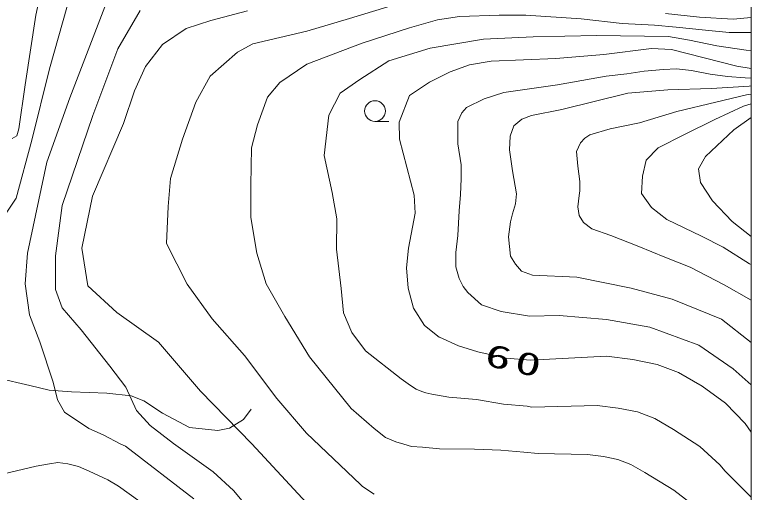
# Model space of a CAD drawing. Units: millimetres on the paper. Extents: x 20 to 1662, y 20 to 574.
# Drawn here: x 107.21 to 125, y 156.37 to 167.91 of the extents above; entities that cross this region are included whole.
import ezdxf

# ---------------------------------------------------------------- set-up
doc = ezdxf.new("R2010")
doc.units = ezdxf.units.MM
doc.layers.add('D-SUV', color=8, linetype='Continuous', lineweight=13)
doc.layers.add('D-TTL-LINE', color=7, linetype='Continuous', lineweight=13)
doc.styles.add('ＭＳ ゴシック', font='')
doc.styles.get('ＭＳ ゴシック').set_extended_font_data('MS Gothic')

msp = doc.modelspace()

# ---------------------------------------------------------------- linework, layer by layer
at = {"layer": 'D-SUV'}
for p, q in [((107.721, 167.901), (107.925, 168.865)), ((109.501, 168.397), (108.543, 165.905)), ((108.491, 168.139), (108.051, 166.607)), ((116.485, 168.183), (115.295, 167.823)), ((109.703, 167.089), (110.239, 168.015)), ((112.831, 168.003), (111.947, 167.769)), ((123.747, 167.853), (122.925, 167.943)), ((107.465, 166.217), (107.721, 167.901)), ((111.947, 167.769), (111.357, 167.577)), ((115.295, 167.823), (114.267, 167.515)), ((117.425, 167.785), (116.743, 167.597)), ((117.955, 167.869), (117.425, 167.785)), ((118.909, 167.903), (117.955, 167.869)), ((119.555, 167.903), (118.909, 167.903)), ((120.891, 167.809), (119.555, 167.903)), ((121.879, 167.703), (120.891, 167.809)), ((124.563, 167.801), (123.747, 167.853)), ((125, 167.845), (124.563, 167.801)), ((111.357, 167.577), (110.783, 167.193)), ((116.743, 167.597), (115.601, 167.221)), ((122.667, 167.657), (121.879, 167.703)), ((123.185, 167.609), (122.667, 167.657)), ((123.891, 167.539), (123.185, 167.609)), ((114.267, 167.515), (112.967, 167.209)), ((119.731, 167.381), (118.533, 167.325)), ((121.265, 167.407), (119.731, 167.381)), ((122.999, 167.385), (121.265, 167.407)), ((123.507, 167.295), (122.999, 167.385)), ((124.469, 167.481), (123.891, 167.539)), ((124.987, 167.481), (124.469, 167.481)), ((125, 167.481), (124.987, 167.481)), ((112.967, 167.209), (112.593, 167.007)), ((115.601, 167.221), (114.271, 166.715)), ((118.533, 167.325), (117.249, 167.101)), ((124.167, 167.163), (123.507, 167.295)), ((109.101, 165.477), (109.703, 167.089)), ((110.783, 167.193), (110.371, 166.663)), ((117.249, 167.101), (116.245, 166.795)), ((122.587, 167.099), (121.443, 166.953)), ((123.077, 167.071), (122.587, 167.099)), ((124.651, 166.669), (123.077, 167.071)), ((124.879, 167.055), (124.167, 167.163)), ((125, 167.051), (124.879, 167.055)), ((112.593, 167.007), (111.929, 166.431)), ((120.281, 166.855), (118.715, 166.791)), ((121.443, 166.953), (120.281, 166.855)), ((114.271, 166.715), (113.615, 166.273)), ((116.245, 166.795), (115.549, 166.349)), ((118.195, 166.705), (117.725, 166.529)), ((118.715, 166.791), (118.195, 166.705)), ((125, 166.61), (124.651, 166.669)), ((108.051, 166.607), (107.625, 164.877)), ((110.371, 166.663), (110.105, 166.075)), ((117.725, 166.529), (117.229, 166.281)), ((121.991, 166.487), (121.497, 166.425)), ((122.415, 166.551), (121.991, 166.487)), ((122.879, 166.585), (122.415, 166.551)), ((123.195, 166.601), (122.879, 166.585)), ((123.557, 166.567), (123.195, 166.601)), ((124.005, 166.475), (123.557, 166.567)), ((111.929, 166.431), (111.583, 165.797)), ((115.549, 166.349), (115.075, 166.015)), ((121.497, 166.425), (120.317, 166.217)), ((124.429, 166.423), (124.005, 166.475)), ((124.853, 166.383), (124.429, 166.423)), ((125, 166.379), (124.853, 166.383)), ((107.311, 165.151), (107.465, 166.217)), ((113.615, 166.273), (113.317, 165.917)), ((117.229, 166.281), (116.745, 165.959)), ((120.317, 166.217), (119.025, 166.029)), ((124.039, 166.131), (122.983, 166.095)), ((124.947, 166.189), (124.039, 166.131)), ((125, 166.193), (124.947, 166.189)), ((110.105, 166.075), (109.841, 165.281)), ((115.075, 166.015), (114.797, 165.485)), ((116.745, 165.959), (116.493, 165.315)), ((119.025, 166.029), (118.551, 165.883)), ((122.019, 166.017), (120.423, 165.621)), ((122.983, 166.095), (122.019, 166.017)), ((124.887, 165.975), (124.145, 165.799)), ((125, 165.995), (124.887, 165.975)), ((108.543, 165.905), (107.991, 164.353)), ((111.583, 165.797), (111.265, 164.903)), ((113.317, 165.917), (113.075, 165.249)), ((118.551, 165.883), (118.127, 165.671)), ((124.145, 165.799), (123.203, 165.575)), ((118.127, 165.671), (118.013, 165.541)), ((120.423, 165.621), (119.695, 165.475)), ((124.117, 165.383), (124.811, 165.701)), ((124.811, 165.701), (125, 165.757)), ((108.357, 163.299), (109.101, 165.477)), ((114.797, 165.485), (114.685, 164.511)), ((118.013, 165.541), (117.915, 165.329)), ((119.695, 165.475), (119.459, 165.387)), ((123.203, 165.575), (122.299, 165.301)), ((125, 165.426), (124.577, 165.129)), ((109.841, 165.281), (109.093, 163.527)), ((113.075, 165.249), (112.933, 164.695)), ((115.913, 165.335), (116.248, 165.335)), ((116.493, 165.315), (116.503, 164.903)), ((117.915, 165.329), (117.915, 165.149)), ((119.459, 165.387), (119.269, 165.227)), ((122.299, 165.301), (121.589, 165.157)), ((123.389, 165.021), (124.117, 165.383)), ((107.267, 164.985), (107.311, 165.151)), ((117.915, 165.149), (117.915, 164.791)), ((119.269, 165.227), (119.179, 164.981)), ((121.589, 165.157), (121.105, 165.011)), ((124.577, 165.129), (123.897, 164.485)), ((107.151, 164.921), (107.267, 164.985)), ((111.265, 164.903), (110.977, 163.951)), ((116.503, 164.903), (116.861, 163.555)), ((119.179, 164.981), (119.161, 164.651)), ((120.977, 164.931), (120.879, 164.817)), ((121.105, 165.011), (120.977, 164.931)), ((122.751, 164.695), (123.389, 165.021)), ((107.625, 164.877), (107.245, 163.481)), ((117.915, 164.791), (117.997, 164.285)), ((120.879, 164.817), (120.783, 164.609)), ((112.933, 164.695), (112.911, 163.795)), ((119.161, 164.651), (119.235, 164.143)), ((120.783, 164.609), (120.815, 164.253)), ((122.463, 164.395), (122.751, 164.695)), ((107.991, 164.353), (107.525, 162.149)), ((114.685, 164.511), (114.879, 163.619)), ((122.375, 164.009), (122.463, 164.395)), ((123.897, 164.485), (123.727, 164.187)), ((117.997, 164.285), (117.997, 163.943)), ((120.815, 164.253), (120.863, 163.883)), ((123.727, 164.187), (123.773, 163.861)), ((119.235, 164.143), (119.331, 163.585)), ((122.351, 163.595), (122.375, 164.009)), ((110.977, 163.951), (110.917, 163.279)), ((117.997, 163.943), (117.981, 163.567)), ((120.863, 163.883), (120.863, 163.657)), ((123.773, 163.861), (124.061, 163.411)), ((112.911, 163.795), (112.911, 163.011)), ((120.863, 163.657), (120.847, 163.545)), ((107.245, 163.481), (106.945, 163.017)), ((109.093, 163.527), (108.831, 162.273)), ((114.879, 163.619), (114.991, 162.977)), ((116.861, 163.555), (116.885, 163.117)), ((117.981, 163.567), (117.949, 163.175)), ((119.331, 163.585), (119.307, 163.343)), ((120.847, 163.545), (120.815, 163.267)), ((122.589, 163.251), (122.351, 163.595)), ((108.201, 162.089), (108.357, 163.299)), ((119.307, 163.343), (119.235, 163.101)), ((124.061, 163.411), (124.539, 162.913)), ((110.917, 163.279), (110.881, 162.385)), ((116.885, 163.117), (116.725, 162.267)), ((117.949, 163.175), (117.915, 162.573)), ((120.815, 163.267), (120.847, 163.057)), ((122.963, 162.963), (122.589, 163.251)), ((112.911, 163.011), (113.059, 162.151)), ((114.991, 162.977), (114.987, 162.243)), ((119.235, 163.101), (119.187, 162.907)), ((120.847, 163.057), (120.945, 162.895)), ((123.801, 162.559), (122.963, 162.963)), ((119.187, 162.907), (119.137, 162.543)), ((120.945, 162.895), (121.153, 162.735)), ((124.539, 162.913), (125, 162.555)), ((121.153, 162.735), (121.605, 162.573)), ((117.915, 162.573), (117.867, 162.165)), ((119.137, 162.543), (119.187, 162.081)), ((121.605, 162.573), (122.283, 162.315)), ((124.319, 162.299), (123.801, 162.559)), ((108.831, 162.273), (108.975, 161.361)), ((110.881, 162.385), (111.379, 161.403)), ((114.987, 162.243), (115.099, 161.295)), ((116.725, 162.267), (116.671, 161.797)), ((122.283, 162.315), (122.911, 162.057)), ((124.955, 161.895), (124.319, 162.299)), ((107.525, 162.149), (107.461, 161.409)), ((108.201, 161.269), (108.201, 162.089)), ((113.059, 162.151), (113.285, 161.405)), ((117.867, 162.165), (117.867, 161.817)), ((119.187, 162.081), (119.307, 161.887)), ((122.911, 162.057), (123.525, 161.815)), ((119.307, 161.887), (119.453, 161.719)), ((125, 161.873), (124.955, 161.895)), ((116.671, 161.797), (116.711, 161.303)), ((117.867, 161.817), (117.947, 161.539)), ((119.453, 161.719), (119.719, 161.621)), ((123.525, 161.815), (124.347, 161.381)), ((117.947, 161.539), (118.045, 161.345)), ((119.719, 161.621), (120.787, 161.573)), ((120.787, 161.573), (122.097, 161.305)), ((107.461, 161.409), (107.567, 160.663)), ((108.975, 161.361), (109.679, 160.717)), ((111.379, 161.403), (111.977, 160.561)), ((113.285, 161.405), (113.733, 160.619)), ((118.045, 161.345), (118.159, 161.197)), ((124.347, 161.381), (125, 161.015)), ((108.355, 160.833), (108.201, 161.269)), ((115.099, 161.295), (115.155, 160.711)), ((116.711, 161.303), (116.845, 160.819)), ((118.159, 161.197), (118.487, 160.903)), ((122.097, 161.305), (123.093, 161.039)), ((123.093, 161.039), (124.281, 160.555)), ((108.817, 160.295), (108.355, 160.833)), ((116.845, 160.819), (117.105, 160.401)), ((118.487, 160.903), (118.959, 160.741)), ((107.567, 160.663), (107.821, 160.005)), ((109.679, 160.717), (110.687, 159.999)), ((113.733, 160.619), (114.331, 159.649)), ((115.155, 160.711), (115.351, 160.237)), ((118.959, 160.741), (119.645, 160.627)), ((119.645, 160.627), (120.363, 160.643)), ((120.363, 160.643), (121.505, 160.545)), ((111.977, 160.561), (112.763, 159.677)), ((121.505, 160.545), (122.549, 160.365)), ((124.281, 160.555), (125, 159.991)), ((109.511, 159.423), (108.817, 160.295)), ((117.105, 160.401), (117.465, 160.123)), ((122.549, 160.365), (123.731, 159.923)), ((115.351, 160.237), (115.685, 159.791)), ((117.471, 160.119), (117.465, 160.123)), ((117.929, 159.913), (117.471, 160.119)), ((107.821, 160.005), (108.139, 159.031)), ((110.687, 159.999), (111.697, 158.819)), ((118.399, 159.763), (117.929, 159.913)), ((123.731, 159.923), (124.563, 159.353)), ((115.685, 159.791), (116.545, 159.115)), ((119.077, 159.615), (118.399, 159.763)), ((112.763, 159.677), (113.543, 158.639)), ((114.331, 159.649), (115.337, 158.393)), ((119.671, 159.563), (119.077, 159.615)), ((121.505, 159.661), (119.671, 159.563)), ((122.141, 159.579), (121.505, 159.661)), ((122.727, 159.461), (122.141, 159.579)), ((109.895, 158.909), (109.511, 159.423)), ((123.245, 159.263), (122.727, 159.461)), ((123.815, 158.937), (123.245, 159.263)), ((124.563, 159.353), (125, 158.971)), ((107.577, 158.953), (106.799, 159.133)), ((108.139, 159.031), (108.245, 158.607)), ((116.767, 158.949), (116.545, 159.115)), ((108.045, 158.837), (107.577, 158.953)), ((110.153, 158.345), (109.895, 158.909)), ((116.909, 158.865), (116.767, 158.949)), ((117.041, 158.807), (116.909, 158.865)), ((124.379, 158.529), (123.815, 158.937)), ((108.585, 158.799), (108.045, 158.837)), ((109.435, 158.763), (108.585, 158.799)), ((110.021, 158.705), (109.435, 158.763)), ((110.333, 158.581), (110.021, 158.705)), ((111.697, 158.819), (112.941, 157.539)), ((117.137, 158.779), (117.041, 158.807)), ((117.289, 158.741), (117.137, 158.779)), ((117.699, 158.669), (117.289, 158.741)), ((118.361, 158.615), (117.699, 158.669)), ((108.245, 158.607), (108.415, 158.311)), ((110.785, 158.283), (110.333, 158.581)), ((113.543, 158.639), (114.263, 157.803)), ((119.013, 158.505), (118.361, 158.615)), ((119.591, 158.453), (119.013, 158.505)), ((124.853, 158.035), (124.379, 158.529)), ((108.415, 158.311), (109.005, 157.913)), ((110.485, 157.987), (110.153, 158.345)), ((112.923, 158.383), (112.739, 158.133)), ((115.337, 158.393), (115.891, 157.917)), ((119.699, 158.429), (119.591, 158.453)), ((121.275, 158.471), (119.699, 158.429)), ((121.785, 158.405), (121.275, 158.471)), ((122.253, 158.313), (121.785, 158.405)), ((122.669, 158.153), (122.253, 158.313)), ((111.437, 157.941), (110.785, 158.283)), ((112.739, 158.133), (112.401, 157.921)), ((123.123, 157.893), (122.669, 158.153)), ((111.051, 157.547), (110.485, 157.987)), ((125, 157.827), (124.853, 158.035)), ((109.005, 157.913), (109.347, 157.761)), ((112.117, 157.861), (111.437, 157.941)), ((112.401, 157.921), (112.117, 157.861)), ((114.263, 157.803), (115.565, 156.559)), ((116.163, 157.695), (115.891, 157.917)), ((123.755, 157.477), (123.123, 157.893)), ((109.347, 157.761), (109.775, 157.533)), ((116.419, 157.589), (116.163, 157.695)), ((109.775, 157.533), (109.885, 157.489)), ((109.885, 157.489), (111.537, 156.211)), ((112.009, 156.865), (111.051, 157.547)), ((112.941, 157.539), (114.259, 156.117)), ((116.607, 157.531), (116.419, 157.589)), ((116.797, 157.481), (116.607, 157.531)), ((117.061, 157.459), (116.797, 157.481)), ((117.471, 157.425), (117.061, 157.459)), ((118.317, 157.411), (117.471, 157.425)), ((124.239, 157.039), (123.755, 157.477)), ((118.949, 157.393), (118.317, 157.411)), ((119.511, 157.341), (118.949, 157.393)), ((119.857, 157.309), (119.511, 157.341)), ((121.047, 157.281), (119.857, 157.309)), ((121.429, 157.233), (121.047, 157.281)), ((108.055, 157.059), (108.253, 157.089)), ((108.253, 157.089), (108.493, 157.059)), ((121.779, 157.163), (121.429, 157.233)), ((122.091, 157.043), (121.779, 157.163)), ((106.575, 156.735), (107.733, 157.003)), ((107.733, 157.003), (108.055, 157.059)), ((108.493, 157.059), (108.755, 156.993)), ((108.755, 156.993), (109.011, 156.879)), ((122.433, 156.847), (122.091, 157.043)), ((124.369, 156.885), (124.239, 157.039)), ((124.991, 156.265), (124.369, 156.885)), ((109.011, 156.879), (109.461, 156.673)), ((112.495, 156.413), (112.009, 156.865)), ((123.131, 156.425), (122.433, 156.847)), ((109.461, 156.673), (109.721, 156.519)), ((115.613, 156.511), (115.565, 156.559)), ((109.721, 156.519), (111.065, 155.557)), ((112.931, 155.897), (112.495, 156.413)), ((115.891, 156.325), (115.613, 156.511)), ((123.623, 156.045), (123.131, 156.425))]:
    msp.add_line(p, q, dxfattribs=at)
msp.add_circle((115.913, 165.585), 0.25, dxfattribs=at)
at = {"layer": 'D-TTL-LINE'}
msp.add_line((125, 106), (125, 206), dxfattribs=at)

# ---------------------------------------------------------------- texts
at = {"layer": 'D-SUV', "insert": (118.529, 159.439), "char_height": 0.5499, "attachment_point": 7, "rotation": 347, "style": 'ＭＳ ゴシック'}
msp.add_mtext('\\T1.2;\\W1.65;60', dxfattribs=at)

doc.saveas('drawing.dxf')
